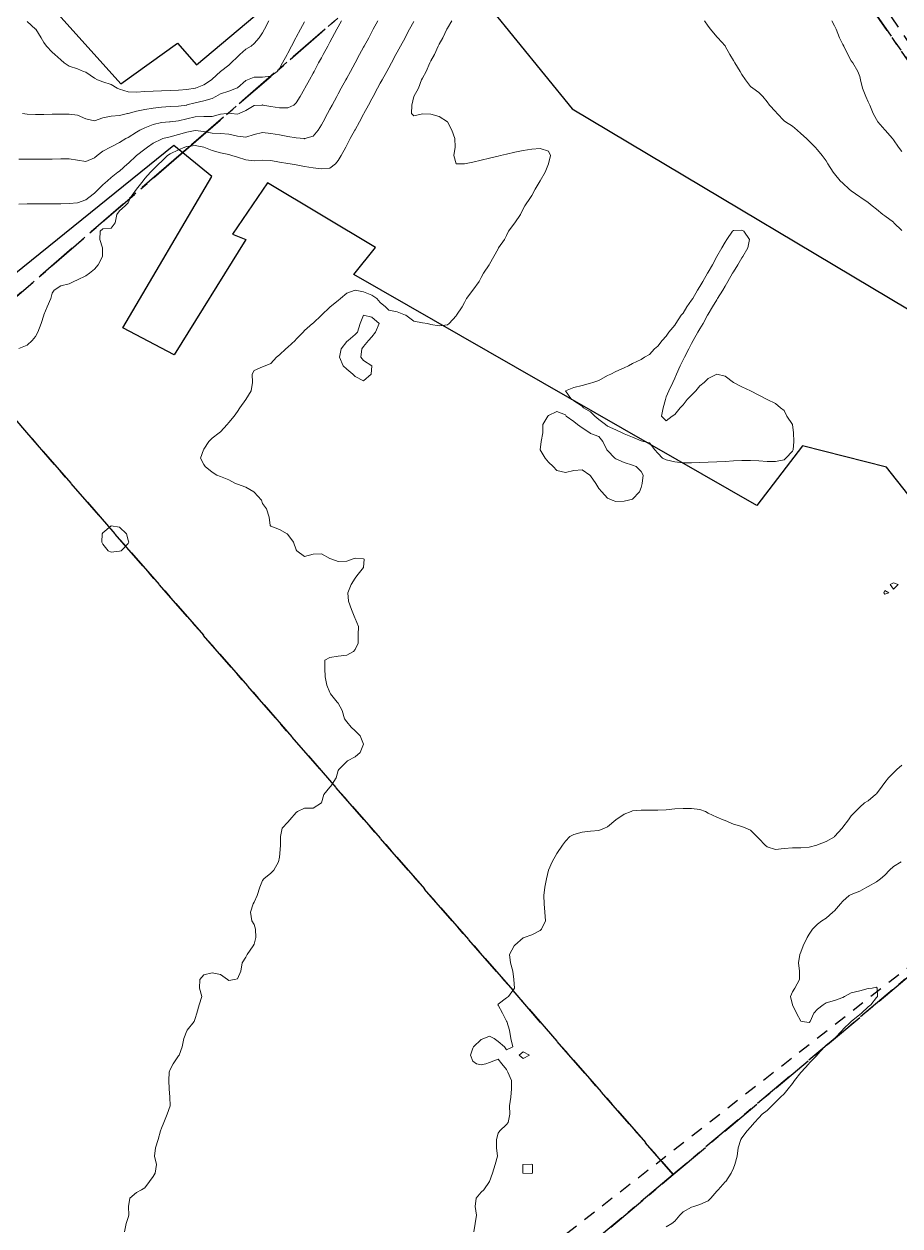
# Model space of a CAD drawing. Header units: centimetres. Extents: x 0 to 642158, y -847 to 649707.
# Drawn here: x 616500.1 to 616552.1, y 621304.1 to 621375.6 of the extents above; entities that cross this region are included whole.
import ezdxf

# ---------------------------------------------------------------- set-up
doc = ezdxf.new("R2010")
doc.units = ezdxf.units.CM
doc.header["$MEASUREMENT"] = 0
doc.linetypes.add('CENTERX2', pattern=[4, 2.5, -0.5, 0.5, -0.5])
doc.linetypes.add('JIS_02_0.7', pattern=[1.35, 0.75, -0.6])
doc.layers.add('SPW_batiments', color=7, linetype='Continuous')
doc.layers.add('SPW_parcellaire cadastral', color=7, linetype='CENTERX2', lineweight=25, true_color=0xff0542)
doc.layers.add('WAL_parcellaire agricole', color=7, linetype='JIS_02_0.7', lineweight=25)
doc.layers.add('WAL_topographie 0.5', color=253, linetype='Continuous', lineweight=20)

msp = doc.modelspace()

# ---------------------------------------------------------------- linework, layer by layer
at = {"layer": 'SPW_batiments'}
for points in [[(616490.87, 621388.642), (616505.82, 621372.008), (616509.187, 621374.423), (616510.312, 621373.142), (616515.28, 621377.325), (616514.155, 621378.446), (616526.532, 621388.277), (616505.331, 621418.387), (616489.954, 621406.325), (616488.027, 621389.771), (616490.87, 621388.642)], [(616524.429, 621380.644), (616532.654, 621370.53), (616555.978, 621356.608), (616559.67, 621356.939), (616563.531, 621351.977), (616560.651, 621345.231), (616555.515, 621343.933), (616551.333, 621349.214), (616546.353, 621350.484), (616543.629, 621346.947), (616519.684, 621360.676), (616520.966, 621362.285), (616514.538, 621366.117), (616512.455, 621363.063), (616513.259, 621362.744), (616508.994, 621355.902), (616505.94, 621357.497), (616511.226, 621366.499), (616508.975, 621368.338), (616498.02, 621359.502), (616488.601, 621370.498), (616478.553, 621383.041)]]:
    msp.add_lwpolyline(points, dxfattribs=at)
at = {"layer": 'SPW_parcellaire cadastral'}
for points in [[(616576.519, 621339.063), (616557.817, 621323.301), (616538.665, 621307.161), (616495.95, 621356.189), (616498.693, 621358.565), (616508.98, 621367.473), (616509.84, 621368.218), (616524.016, 621380.493), (616525.876, 621382.105), (616526.82, 621382.922), (616528.778, 621384.617), (616536.986, 621391.725), (616538.765, 621393.309), (616576.519, 621339.063)], [(616651.422, 621258.507), (616576.519, 621339.063), (616538.765, 621393.309)], [(616524.016, 621380.493), (616509.84, 621368.218), (616508.98, 621367.473), (616498.693, 621358.565), (616484.159, 621375.556), (616478.325, 621382.374)], [(616495.95, 621356.189), (616538.665, 621307.161), (616528.827, 621298.87), (616519.649, 621291.047)], [(616538.665, 621307.161), (616557.817, 621323.301), (616602.247, 621268.403), (616588.207, 621274.218), (616582.216, 621276.705), (616576.212, 621279.196), (616570.208, 621281.687), (616564.193, 621284.183), (616528.827, 621298.87), (616538.665, 621307.161)]]:
    msp.add_lwpolyline(points, dxfattribs=at)
at = {"layer": 'WAL_parcellaire agricole'}
msp.add_lwpolyline([(616810.251, 621070.768), (616781.35, 621080.764), (616765.85, 621085.362), (616748.357, 621090.818), (616682.918, 621169.639), (616661.738, 621197.449), (616602.087, 621269.369), (616526.994, 621299.499), (616576.822, 621338.338), (616533.815, 621402.665), (616552.813, 621416.834), (616582.717, 621382.138), (616635.423, 621323.445), (616688.43, 621261.152), (616732.293, 621211.325), (616828.245, 621125.169), (616881.648, 621072.228), (616874.217, 621071.21), (616845.277, 621069.528), (616834.321, 621069.895), (616821.725, 621073.496), (616819.913, 621067.675), (616810.251, 621070.768)], dxfattribs=at)
at = {"layer": 'WAL_topographie 0.5'}
for points in [[(616521.103, 621375.75), (616520.831, 621375.25), (616520.75, 621375.1), (616520.56, 621374.75), (616520.288, 621374.25), (616520.25, 621374.18), (616520.016, 621373.75), (616519.75, 621373.26), (616519.745, 621373.25), (616519.473, 621372.75), (616519.25, 621372.34), (616519.201, 621372.25), (616518.929, 621371.75), (616518.75, 621371.42), (616518.658, 621371.25), (616518.386, 621370.75), (616518.25, 621370.5), (616518.114, 621370.25), (616517.845, 621369.75), (616517.75, 621369.575), (616517.558, 621369.25), (616517.25, 621368.896), (616516.761, 621368.75), (616516.75, 621368.748), (616516.728, 621368.75), (616516.25, 621368.796), (616515.75, 621368.883), (616515.25, 621368.972), (616514.75, 621369.06), (616514.25, 621369.11), (616513.75, 621368.99), (616513.25, 621368.836), (616512.75, 621368.888), (616512.25, 621369.024), (616511.75, 621369.059), (616511.25, 621369.07), (616510.75, 621369.176), (616510.25, 621369.23), (616509.75, 621369.137), (616509.25, 621368.99), (616508.75, 621368.867), (616508.323, 621368.75), (616508.25, 621368.726), (616507.75, 621368.482), (616507.413, 621368.25), (616507.25, 621368.122), (616506.761, 621367.75), (616506.75, 621367.741), (616506.25, 621367.282), (616506.213, 621367.25), (616505.75, 621366.821), (616505.651, 621366.75), (616505.25, 621366.44), (616505.021, 621366.25), (616504.75, 621366.005), (616504.494, 621365.75), (616504.25, 621365.504), (616503.92, 621365.25), (616503.75, 621365.111), (616503.25, 621364.926), (616502.75, 621364.889), (616502.25, 621364.878), (616501.75, 621364.872), (616501.25, 621364.871), (616500.75, 621364.869), (616500.25, 621364.866), (616499.75, 621364.861)], [(616518.94, 621375.75), (616518.75, 621375.4), (616518.668, 621375.25), (616518.397, 621374.75), (616518.25, 621374.48), (616518.125, 621374.25), (616517.853, 621373.75), (616517.75, 621373.56), (616517.582, 621373.25), (616517.31, 621372.75), (616517.25, 621372.64), (616517.038, 621372.25), (616516.766, 621371.75), (616516.75, 621371.72), (616516.493, 621371.25), (616516.25, 621370.871), (616516.103, 621370.75), (616515.75, 621370.587), (616515.25, 621370.591), (616514.75, 621370.666), (616514.273, 621370.75), (616514.25, 621370.754), (616514.197, 621370.75), (616513.75, 621370.714), (616513.25, 621370.415), (616512.864, 621370.25), (616512.75, 621370.211), (616512.379, 621370.25), (616512.25, 621370.263), (616512.129, 621370.25), (616511.75, 621370.214), (616511.25, 621370.075), (616510.75, 621370.076), (616510.25, 621370.049), (616509.75, 621369.931), (616509.25, 621369.818), (616508.75, 621369.753), (616508.715, 621369.75), (616508.25, 621369.702), (616507.75, 621369.589), (616507.25, 621369.39), (616506.962, 621369.25), (616506.75, 621369.126), (616506.25, 621368.828), (616506.12, 621368.75), (616505.75, 621368.513), (616505.25, 621368.273), (616505.205, 621368.25), (616504.75, 621368.001), (616504.412, 621367.75), (616504.25, 621367.616), (616503.75, 621367.388), (616503.25, 621367.467), (616502.75, 621367.553), (616502.25, 621367.548), (616501.75, 621367.539), (616501.25, 621367.532), (616500.75, 621367.528), (616500.25, 621367.525), (616499.75, 621367.522)], [(616525.497, 621375.75), (616525.25, 621375.327), (616525.21, 621375.25), (616524.966, 621374.75), (616524.75, 621374.36), (616524.698, 621374.25), (616524.473, 621373.75), (616524.25, 621373.371), (616524.192, 621373.25), (616523.979, 621372.75), (616523.75, 621372.352), (616523.705, 621372.25), (616523.526, 621371.75), (616523.25, 621371.262), (616523.245, 621371.25), (616523.116, 621370.75), (616523.103, 621370.25), (616523.25, 621370.111), (616523.75, 621370.219), (616524.25, 621370.208), (616524.75, 621370.062), (616525.25, 621369.75), (616525.25, 621369.75), (616525.5, 621369.25), (616525.679, 621368.75), (616525.708, 621368.25), (616525.625, 621367.75), (616525.75, 621367.25), (616526.25, 621367.25), (616526.75, 621367.354), (616527.25, 621367.469), (616527.75, 621367.589), (616528.25, 621367.712), (616528.393, 621367.75), (616528.75, 621367.831), (616529.25, 621367.946), (616529.75, 621368.054), (616530.25, 621368.133), (616530.75, 621368.159), (616531.25, 621368), (616531.361, 621367.75), (616531.25, 621367.25), (616531.25, 621367.25), (616531.05, 621366.75), (616530.75, 621366.25), (616530.75, 621366.25), (616530.456, 621365.75), (616530.25, 621365.361), (616530.183, 621365.25), (616529.838, 621364.75), (616529.75, 621364.583), (616529.583, 621364.25), (616529.25, 621363.75), (616529.25, 621363.75), (616528.875, 621363.25), (616528.75, 621363), (616528.625, 621362.75), (616528.278, 621362.25), (616528.25, 621362.208), (616528, 621361.75), (616527.75, 621361.292), (616527.722, 621361.25), (616527.375, 621360.75), (616527.25, 621360.5), (616527.125, 621360.25), (616526.75, 621359.75), (616526.75, 621359.75), (616526.375, 621359.25), (616526.25, 621359), (616526.125, 621358.75), (616525.778, 621358.25), (616525.75, 621358.214), (616525.344, 621357.75), (616525.25, 621357.687), (616524.75, 621357.614), (616524.25, 621357.708), (616524.062, 621357.75), (616523.75, 621357.803), (616523.25, 621357.906), (616522.766, 621358.25), (616522.75, 621358.257), (616522.25, 621358.444), (616521.75, 621358.546), (616521.554, 621358.75), (616521.25, 621359.016), (616521.036, 621359.25), (616520.75, 621359.442), (616520.25, 621359.636), (616519.75, 621359.734), (616519.25, 621359.555), (616518.882, 621359.25), (616518.75, 621359.125), (616518.268, 621358.75), (616518.25, 621358.735), (616517.75, 621358.25), (616517.75, 621358.25), (616517.25, 621357.771), (616517.221, 621357.75), (616516.75, 621357.35), (616516.661, 621357.25), (616516.25, 621356.82), (616516.179, 621356.75), (616515.75, 621356.35), (616515.637, 621356.25), (616515.25, 621355.906), (616515.079, 621355.75), (616514.75, 621355.375), (616514.404, 621355.25), (616514.25, 621355.187), (616513.75, 621354.964), (616513.625, 621354.75), (616513.644, 621354.25), (616513.563, 621353.75), (616513.25, 621353.25), (616513.25, 621353.25), (616512.895, 621352.75), (616512.75, 621352.521), (616512.569, 621352.25), (616512.25, 621351.867), (616512.15, 621351.75), (616511.75, 621351.326), (616511.674, 621351.25), (616511.25, 621350.939), (616511.057, 621350.75), (616510.75, 621350.285), (616510.733, 621350.25), (616510.565, 621349.75), (616510.75, 621349.381), (616510.827, 621349.25), (616511.25, 621348.92), (616511.524, 621348.75), (616511.75, 621348.658), (616512.25, 621348.46), (616512.65, 621348.25), (616512.75, 621348.204), (616513.25, 621348.022), (616513.734, 621347.75), (616513.75, 621347.739), (616514.183, 621347.25), (616514.25, 621347.066), (616514.49, 621346.75), (616514.632, 621346.25), (616514.7, 621345.75), (616514.75, 621345.706), (616515.25, 621345.513), (616515.704, 621345.25), (616515.75, 621345.221), (616516.083, 621344.75), (616516.25, 621344.306), (616516.288, 621344.25), (616516.75, 621343.897), (616517.25, 621344.042), (616517.75, 621344.063), (616518.25, 621343.796), (616518.361, 621343.75), (616518.75, 621343.604), (616519.25, 621343.625), (616519.583, 621343.75), (616519.75, 621343.809), (616520.25, 621343.772), (616520.283, 621343.75), (616520.25, 621343.25), (616520.25, 621343.25), (616519.85, 621342.75), (616519.75, 621342.625), (616519.519, 621342.25), (616519.325, 621341.75), (616519.367, 621341.25), (616519.527, 621340.75), (616519.739, 621340.25), (616519.75, 621340.219), (616519.953, 621339.75), (616519.934, 621339.25), (616519.924, 621338.75), (616519.75, 621338.381), (616519.65, 621338.25), (616519.25, 621338.047), (616518.75, 621337.985), (616518.25, 621337.906), (616517.956, 621337.75), (616517.957, 621337.25), (616517.964, 621336.75), (616518.074, 621336.25), (616518.25, 621335.817), (616518.286, 621335.75), (616518.692, 621335.25), (616518.75, 621335.185), (616518.988, 621334.75), (616519.117, 621334.25), (616519.25, 621334.083), (616519.51, 621333.75), (616519.75, 621333.54), (616520.045, 621333.25), (616520.25, 621332.75), (616520.25, 621332.75), (616520.25, 621332.75), (616520.044, 621332.25), (616519.75, 621331.996), (616519.297, 621331.75), (616519.25, 621331.723), (616518.777, 621331.25), (616518.75, 621331.178), (616518.623, 621330.75), (616518.299, 621330.25), (616518.25, 621330.191), (616517.887, 621329.75), (616517.75, 621329.25), (616517.75, 621329.25), (616517.25, 621328.952), (616516.75, 621328.933), (616516.333, 621328.75), (616516.25, 621328.694), (616515.863, 621328.25), (616515.75, 621328.12), (616515.405, 621327.75), (616515.308, 621327.25), (616515.307, 621326.75), (616515.277, 621326.25), (616515.25, 621326.036), (616515.203, 621325.75), (616514.927, 621325.25), (616514.75, 621325.073), (616514.315, 621324.75), (616514.25, 621324.643), (616514.078, 621324.25), (616513.926, 621323.75), (616513.75, 621323.35), (616513.696, 621323.25), (616513.528, 621322.75), (616513.614, 621322.25), (616513.75, 621322.019), (616513.826, 621321.75), (616513.856, 621321.25), (616513.75, 621320.857), (616513.694, 621320.75), (616513.343, 621320.25), (616513.25, 621320.083), (616513.033, 621319.75), (616512.967, 621319.25), (616512.75, 621318.796), (616512.583, 621318.75), (616512.25, 621318.704), (616512.167, 621318.75), (616511.75, 621319.044), (616511.25, 621319.143), (616510.75, 621319.028), (616510.523, 621318.75), (616510.5, 621318.25), (616510.63, 621317.75), (616510.472, 621317.25), (616510.346, 621316.75), (616510.25, 621316.438), (616510.175, 621316.25), (616509.776, 621315.75), (616509.75, 621315.694), (616509.56, 621315.25), (616509.469, 621314.75), (616509.288, 621314.25), (616509.25, 621314.221), (616508.93, 621313.75), (616508.75, 621313.404), (616508.696, 621313.25), (616508.684, 621312.75), (616508.691, 621312.25), (616508.731, 621311.75), (616508.75, 621311.251), (616508.75, 621311.25), (616508.75, 621311.25), (616508.583, 621310.75), (616508.38, 621310.25), (616508.25, 621309.917), (616508.19, 621309.75), (616508.036, 621309.25), (616507.893, 621308.75), (616507.83, 621308.25), (616507.946, 621307.75), (616507.865, 621307.25), (616507.75, 621307.05), (616507.536, 621306.75), (616507.25, 621306.375), (616507.05, 621306.25), (616506.75, 621306.1), (616506.361, 621305.75), (616506.275, 621305.25), (616506.298, 621304.75), (616506.25, 621304.607), (616506.136, 621304.25), (616506.036, 621303.75)], [(616514.62, 621375.75), (616514.365, 621375.25), (616514.25, 621375.039), (616514.055, 621374.75), (616513.75, 621374.407), (616513.564, 621374.25), (616513.25, 621374.065), (616512.904, 621373.75), (616512.75, 621373.616), (616512.386, 621373.25), (616512.25, 621373.129), (616511.753, 621372.75), (616511.75, 621372.748), (616511.25, 621372.288), (616511.211, 621372.25), (616510.75, 621371.955), (616510.261, 621371.75)], [(616540.518, 621375.75), (616540.75, 621375.444), (616540.875, 621375.25), (616541.25, 621374.811), (616541.31, 621374.75), (616541.75, 621374.263), (616541.76, 621374.25), (616542.027, 621373.75), (616542.25, 621373.393), (616542.327, 621373.25), (616542.646, 621372.75), (616542.75, 621372.561), (616542.955, 621372.25), (616543.25, 621371.857), (616543.391, 621371.75), (616543.75, 621371.489), (616543.989, 621371.25), (616544.25, 621370.939), (616544.387, 621370.75), (616544.75, 621370.356), (616544.846, 621370.25), (616545.25, 621369.813), (616545.331, 621369.75), (616545.75, 621369.487), (616546.03, 621369.25), (616546.25, 621369.057), (616546.58, 621368.75), (616546.75, 621368.6), (616547.106, 621368.25), (616547.25, 621368.09), (616547.523, 621367.75), (616547.75, 621367.431), (616547.855, 621367.25), (616548.165, 621366.75), (616548.25, 621366.65), (616548.596, 621366.25), (616548.75, 621366.098), (616549.125, 621365.75), (616549.25, 621365.644), (616549.75, 621365.296), (616549.812, 621365.25), (616550.25, 621364.946), (616550.5, 621364.75), (616550.75, 621364.562), (616551.125, 621364.25), (616551.25, 621364.154), (616551.75, 621363.777), (616551.779, 621363.75), (616552.25, 621363.279)], [(616548.086, 621375.75), (616548.25, 621375.46), (616548.343, 621375.25), (616548.547, 621374.75), (616548.75, 621374.355), (616548.802, 621374.25), (616549.049, 621373.75), (616549.25, 621373.385), (616549.336, 621373.25), (616549.646, 621372.75), (616549.75, 621372.442), (616549.802, 621372.25), (616549.92, 621371.75), (616550.118, 621371.25), (616550.25, 621370.942), (616550.344, 621370.75), (616550.558, 621370.25), (616550.75, 621369.891), (616550.836, 621369.75), (616551.25, 621369.273), (616551.271, 621369.25), (616551.691, 621368.75), (616551.75, 621368.671), (616552.055, 621368.25), (616552.25, 621367.988)], [(616523.25, 621375.725), (616522.992, 621375.25), (616522.75, 621374.804), (616522.72, 621374.75), (616522.449, 621374.25), (616522.25, 621373.884), (616522.177, 621373.75), (616521.906, 621373.25), (616521.75, 621372.963), (616521.634, 621372.75), (616521.363, 621372.25), (616521.25, 621372.04), (616521.092, 621371.75), (616520.821, 621371.25), (616520.75, 621371.12), (616520.549, 621370.75), (616520.277, 621370.25), (616520.25, 621370.2), (616520.005, 621369.75), (616519.75, 621369.28), (616519.734, 621369.25), (616519.462, 621368.75), (616519.25, 621368.36), (616519.191, 621368.25), (616518.922, 621367.75), (616518.75, 621367.451), (616518.592, 621367.25), (616518.25, 621366.994), (616517.75, 621366.951), (616517.25, 621367.015), (616516.75, 621367.101), (616516.25, 621367.19), (616515.893, 621367.25), (616515.75, 621367.274), (616515.25, 621367.359), (616514.75, 621367.448), (616514.25, 621367.463), (616513.75, 621367.427), (616513.25, 621367.494), (616512.75, 621367.647), (616512.415, 621367.75), (616512.25, 621367.798), (616511.75, 621367.916), (616511.25, 621368.054), (616510.757, 621368.25), (616510.75, 621368.252), (616510.25, 621368.349), (616509.75, 621368.285), (616509.632, 621368.25), (616509.25, 621368.076), (616508.75, 621367.842), (616508.589, 621367.75), (616508.25, 621367.401), (616508.077, 621367.25), (616507.75, 621366.917), (616507.578, 621366.75), (616507.25, 621366.373), (616507.148, 621366.25), (616506.75, 621365.754), (616506.746, 621365.75), (616506.401, 621365.25), (616506.25, 621364.938), (616506.074, 621364.75), (616505.75, 621364.46), (616505.587, 621364.25), (616505.477, 621363.75), (616505.25, 621363.437), (616504.75, 621363.391), (616504.601, 621363.25), (616504.583, 621362.75), (616504.741, 621362.25), (616504.727, 621361.75), (616504.478, 621361.25), (616504.25, 621360.983), (616503.956, 621360.75), (616503.75, 621360.597), (616503.25, 621360.354), (616503.021, 621360.25), (616502.75, 621360.117), (616502.25, 621360.007), (616501.859, 621359.75), (616501.75, 621359.571), (616501.671, 621359.25), (616501.434, 621358.75), (616501.25, 621358.269), (616501.243, 621358.25), (616501.09, 621357.75), (616500.892, 621357.25), (616500.75, 621356.994), (616500.55, 621356.75), (616500.25, 621356.477), (616499.75, 621356.281)], [(616516.75, 621375.701), (616516.504, 621375.25), (616516.25, 621374.78), (616516.234, 621374.75), (616515.965, 621374.25), (616515.75, 621373.841), (616515.703, 621373.75), (616515.437, 621373.25), (616515.25, 621372.923), (616515.109, 621372.75), (616514.75, 621372.469), (616514.25, 621372.401), (616513.75, 621372.404), (616513.363, 621372.25), (616513.25, 621372.202), (616512.75, 621371.776), (616512.697, 621371.75), (616512.25, 621371.576), (616511.75, 621371.415), (616511.462, 621371.25), (616511.25, 621371.143), (616510.75, 621370.994), (616510.25, 621370.88), (616509.75, 621370.751), (616509.741, 621370.75), (616509.25, 621370.687), (616508.75, 621370.654), (616508.25, 621370.625), (616507.75, 621370.572), (616507.25, 621370.485), (616506.75, 621370.379), (616506.25, 621370.255), (616506.227, 621370.25), (616505.75, 621370.13), (616505.25, 621370.09), (616504.75, 621369.994), (616504.25, 621369.818), (616503.75, 621369.926), (616503.25, 621370.153), (616502.75, 621370.21), (616502.25, 621370.207), (616501.75, 621370.2), (616501.25, 621370.193), (616500.75, 621370.193), (616500.25, 621370.211), (616499.975, 621370.25)], [(616510.261, 621371.75), (616510.25, 621371.747), (616509.75, 621371.663), (616509.25, 621371.637), (616508.75, 621371.618), (616508.25, 621371.596), (616507.75, 621371.573), (616507.25, 621371.552), (616506.75, 621371.521), (616506.25, 621371.533), (616505.75, 621371.688), (616505.601, 621371.75), (616505.25, 621371.97), (616504.75, 621372.121), (616504.431, 621372.25), (616504.25, 621372.353), (616503.75, 621372.695), (616503.597, 621372.75), (616503.25, 621372.894), (616502.75, 621373.058), (616502.453, 621373.25), (616502.25, 621373.433), (616501.904, 621373.75), (616501.75, 621373.893), (616501.403, 621374.25), (616501.25, 621374.466), (616501.079, 621374.75), (616500.763, 621375.25), (616500.75, 621375.265), (616500.25, 621375.712)], [(616545.361, 621349.75), (616545.25, 621349.661), (616544.75, 621349.547), (616544.25, 621349.547), (616543.75, 621349.591), (616543.25, 621349.616), (616542.75, 621349.607), (616542.25, 621349.591), (616541.75, 621349.563), (616541.25, 621349.535), (616540.75, 621349.516), (616540.25, 621349.493), (616539.75, 621349.47), (616539.25, 621349.469), (616538.75, 621349.528), (616538.25, 621349.651), (616538.026, 621349.75), (616537.75, 621350.059), (616537.57, 621350.25), (616537.25, 621350.661), (616536.893, 621350.75), (616536.75, 621350.787), (616536.25, 621351), (616535.75, 621351.206), (616535.625, 621351.25), (616535.25, 621351.434), (616534.75, 621351.659), (616534.63, 621351.75), (616534.25, 621352.047), (616534.009, 621352.25), (616533.75, 621352.5), (616533.338, 621352.75), (616533.25, 621352.85), (616532.75, 621353.167), (616532.613, 621353.25), (616532.25, 621353.75), (616532.25, 621353.75), (616532.25, 621353.75), (616532.75, 621353.964), (616533.25, 621354.083), (616533.75, 621354.205), (616533.875, 621354.25), (616534.25, 621354.375), (616534.75, 621354.659), (616534.95, 621354.75), (616535.25, 621354.9), (616535.75, 621355.125), (616536, 621355.25), (616536.25, 621355.375), (616536.75, 621355.625), (616536.95, 621355.75), (616537.25, 621355.917), (616537.55, 621356.25), (616537.75, 621356.404), (616538, 621356.75), (616538.25, 621357.015), (616538.41, 621357.25), (616538.75, 621357.655), (616538.815, 621357.75), (616539.143, 621358.25), (616539.25, 621358.375), (616539.481, 621358.75), (616539.75, 621359.139), (616539.821, 621359.25), (616540.102, 621359.75), (616540.25, 621359.967), (616540.423, 621360.25), (616540.709, 621360.75), (616540.75, 621360.813), (616540.996, 621361.25), (616541.25, 621361.75), (616541.25, 621361.75), (616541.55, 621362.25), (616541.75, 621362.603), (616541.841, 621362.75), (616542.196, 621363.25), (616542.25, 621363.289), (616542.75, 621363.318), (616542.858, 621363.25), (616543.199, 621362.75), (616543.1, 621362.25), (616542.8, 621361.75), (616542.75, 621361.667), (616542.5, 621361.25), (616542.25, 621360.833), (616542.197, 621360.75), (616541.904, 621360.25), (616541.75, 621359.989), (616541.605, 621359.75), (616541.304, 621359.25), (616541.25, 621359.163), (616541.006, 621358.75), (616540.75, 621358.315), (616540.707, 621358.25), (616540.436, 621357.75), (616540.25, 621357.44), (616540.129, 621357.25), (616539.85, 621356.75), (616539.75, 621356.562), (616539.589, 621356.25), (616539.33, 621355.75), (616539.25, 621355.596), (616539.083, 621355.25), (616538.864, 621354.75), (616538.75, 621354.5), (616538.641, 621354.25), (616538.397, 621353.75), (616538.25, 621353.393), (616538.197, 621353.25), (616538.062, 621352.75), (616537.972, 621352.25), (616538.25, 621351.972), (616538.607, 621352.25), (616538.75, 621352.341), (616539.071, 621352.75), (616539.25, 621352.929), (616539.5, 621353.25), (616539.75, 621353.5), (616540, 621353.75), (616540.25, 621354.05), (616540.5, 621354.25), (616540.75, 621354.481), (616541.25, 621354.75), (616541.25, 621354.75), (616541.251, 621354.75), (616541.75, 621354.625), (616542.25, 621354.25), (616542.25, 621354.25), (616542.75, 621354), (616543.25, 621353.75), (616543.25, 621353.75), (616543.75, 621353.5), (616544.25, 621353.25), (616544.25, 621353.25), (616544.75, 621353), (616545.05, 621352.75), (616545.25, 621352.583), (616545.417, 621352.25), (616545.75, 621351.75), (616545.75, 621351.75), (616545.817, 621351.25), (616545.832, 621350.75), (616545.797, 621350.25), (616545.75, 621350.162), (616545.361, 621349.75)], [(616520.712, 621354.75), (616520.25, 621354.35), (616519.75, 621354.618), (616519.618, 621354.75), (616519.25, 621355.054), (616519.036, 621355.25), (616518.822, 621355.75), (616518.932, 621356.25), (616519.25, 621356.687), (616519.341, 621356.75), (616519.75, 621357.096), (616519.893, 621357.25), (616520.054, 621357.75), (616520.25, 621358.25), (616520.25, 621358.25), (616520.25, 621358.25), (616520.75, 621358.143), (616521.173, 621357.75), (616520.956, 621357.25), (616520.75, 621356.958), (616520.542, 621356.75), (616520.25, 621356.4), (616520.143, 621356.25), (616520.083, 621355.75), (616520.25, 621355.568), (616520.75, 621355.25), (616520.75, 621355.25), (616520.75, 621355.249), (616520.712, 621354.75)], [(616536, 621347.25), (616535.75, 621347.205), (616535.25, 621347.179), (616535.031, 621347.25), (616534.75, 621347.365), (616534.417, 621347.75), (616534.25, 621347.953), (616534.06, 621348.25), (616533.75, 621348.7), (616533.703, 621348.75), (616533.25, 621349.06), (616532.75, 621349.028), (616532.25, 621348.894), (616531.75, 621349.012), (616531.516, 621349.25), (616531.25, 621349.516), (616531.051, 621349.75), (616530.757, 621350.25), (616530.808, 621350.75), (616530.912, 621351.25), (616530.907, 621351.75), (616531.202, 621352.25), (616531.25, 621352.29), (616531.75, 621352.525), (616532.25, 621352.329), (616532.302, 621352.25), (616532.75, 621351.933), (616532.977, 621351.75), (616533.25, 621351.559), (616533.703, 621351.25), (616533.75, 621351.219), (616534.25, 621351.034), (616534.473, 621350.75), (616534.721, 621350.25), (616534.75, 621350.211), (616535.193, 621349.75), (616535.25, 621349.709), (616535.75, 621349.494), (616536.25, 621349.342), (616536.46, 621349.25), (616536.75, 621348.96), (616536.873, 621348.75), (616536.819, 621348.25), (616536.75, 621348), (616536.663, 621347.75), (616536.25, 621347.316), (616536, 621347.25)], [(616505.75, 621344.217), (616505.842, 621344.25), (616506.25, 621344.685), (616506.295, 621344.75), (616506.25, 621344.886), (616506.152, 621345.25), (616505.75, 621345.657), (616505.25, 621345.728), (616504.75, 621345.318), (616504.704, 621345.25), (616504.701, 621344.75), (616504.75, 621344.639), (616505.063, 621344.25), (616505.25, 621344.165), (616505.75, 621344.217)], [(616552.036, 621342.25), (616551.75, 621341.964), (616551.568, 621342.25), (616551.75, 621342.339), (616552.036, 621342.25)], [(616551.477, 621341.75), (616551.25, 621341.664), (616551.186, 621341.75), (616551.25, 621341.882), (616551.477, 621341.75)], [(616552.25, 621331.497), (616551.953, 621331.25), (616551.75, 621331.05), (616551.468, 621330.75), (616551.25, 621330.465), (616551.091, 621330.25), (616550.75, 621329.802), (616550.687, 621329.75), (616550.25, 621329.379), (616550.032, 621329.25), (616549.75, 621329.006), (616549.494, 621328.75), (616549.25, 621328.488), (616549.089, 621328.25), (616548.75, 621327.813), (616548.713, 621327.75), (616548.257, 621327.25), (616548.25, 621327.244), (616547.75, 621326.956), (616547.25, 621326.766), (616547.193, 621326.75), (616546.75, 621326.627), (616546.25, 621326.589), (616545.75, 621326.585), (616545.25, 621326.537), (616544.75, 621326.485), (616544.25, 621326.64), (616544.123, 621326.75), (616543.75, 621327.134), (616543.64, 621327.25), (616543.25, 621327.64), (616542.983, 621327.75), (616542.75, 621327.856), (616542.25, 621327.988), (616541.75, 621328.208), (616541.636, 621328.25), (616541.25, 621328.417), (616540.75, 621328.645), (616540.576, 621328.75), (616540.25, 621328.871), (616539.75, 621328.917), (616539.25, 621328.917), (616538.75, 621328.896), (616538.25, 621328.853), (616537.75, 621328.822), (616537.25, 621328.826), (616536.75, 621328.83), (616536.25, 621328.775), (616536.167, 621328.75), (616535.75, 621328.591), (616535.25, 621328.25), (616535.25, 621328.25), (616534.75, 621327.829), (616534.575, 621327.75), (616534.25, 621327.615), (616533.75, 621327.577), (616533.25, 621327.523), (616532.75, 621327.379), (616532.515, 621327.25), (616532.25, 621326.985), (616532.083, 621326.75), (616531.75, 621326.25), (616531.75, 621326.25), (616531.46, 621325.75), (616531.25, 621325.25), (616531.25, 621325.25), (616531.132, 621324.75), (616531.028, 621324.25), (616530.964, 621323.75), (616530.985, 621323.25), (616531.039, 621322.75), (616531.061, 621322.25), (616530.833, 621321.75), (616530.75, 621321.667), (616530.25, 621321.405), (616529.8, 621321.25), (616529.75, 621321.227), (616529.25, 621320.792), (616529.217, 621320.75), (616528.923, 621320.25), (616528.995, 621319.75), (616529.125, 621319.25), (616529.183, 621318.75), (616529.223, 621318.25), (616528.864, 621317.75), (616528.75, 621317.674), (616528.25, 621317.288), (616528.237, 621317.25), (616528.25, 621317.231), (616528.505, 621316.75), (616528.75, 621316.288), (616528.774, 621316.25), (616528.921, 621315.75), (616529, 621315.25), (616529.125, 621314.75), (616528.75, 621314.583), (616528.635, 621314.75), (616528.25, 621315.062), (616528.019, 621315.25), (616527.75, 621315.39), (616527.4, 621315.25), (616527.25, 621315.187), (616526.794, 621314.75), (616526.75, 621314.667), (616526.618, 621314.25), (616526.75, 621313.893), (616526.972, 621313.75), (616527.25, 621313.674), (616527.528, 621313.75), (616527.75, 621313.827), (616528.25, 621314.019), (616528.469, 621313.75), (616528.75, 621313.404), (616528.83, 621313.25), (616529.044, 621312.75), (616529.056, 621312.25), (616529, 621311.75), (616528.938, 621311.25), (616528.947, 621310.75), (616528.85, 621310.25), (616528.75, 621310.125), (616528.35, 621309.75), (616528.25, 621309.614), (616528.15, 621309.25), (616528.165, 621308.75), (616528.21, 621308.25), (616528.083, 621307.75), (616527.921, 621307.25), (616527.75, 621306.75), (616527.75, 621306.75), (616527.405, 621306.25), (616527.25, 621306.105), (616526.944, 621305.75), (616526.894, 621305.25), (616526.96, 621304.75), (616526.882, 621304.25), (616526.801, 621303.75)], [(616552.211, 621325.75), (616551.75, 621325.482), (616551.52, 621325.25), (616551.25, 621324.964), (616550.979, 621324.75), (616550.75, 621324.571), (616550.25, 621324.285), (616550.177, 621324.25), (616549.75, 621324.01), (616549.25, 621323.81), (616549.12, 621323.75), (616548.75, 621323.407), (616548.608, 621323.25), (616548.25, 621322.844), (616548.146, 621322.75), (616547.75, 621322.405), (616547.5, 621322.25), (616547.25, 621322.048), (616546.938, 621321.75), (616546.75, 621321.45), (616546.622, 621321.25), (616546.383, 621320.75), (616546.25, 621320.387), (616546.19, 621320.25), (616546.103, 621319.75), (616546.173, 621319.25), (616546.173, 621318.75), (616545.893, 621318.25), (616545.75, 621318.028), (616545.641, 621317.75), (616545.75, 621317.25), (616545.75, 621317.25), (616546, 621316.75), (616546.25, 621316.283), (616546.321, 621316.25), (616546.75, 621316.197), (616546.805, 621316.25), (616547.029, 621316.75), (616547.25, 621316.987), (616547.568, 621317.25), (616547.75, 621317.363), (616548.25, 621317.511), (616548.75, 621317.693), (616548.85, 621317.75), (616549.25, 621317.963), (616549.75, 621318.088), (616550.25, 621318.218), (616550.5, 621318.25), (616550.75, 621318.295), (616550.795, 621318.25), (616550.809, 621317.75), (616550.75, 621317.679), (616550.406, 621317.25), (616550.25, 621317.126), (616549.858, 621316.75), (616549.75, 621316.67), (616549.25, 621316.255), (616549.245, 621316.25), (616548.75, 621315.778), (616548.724, 621315.75), (616548.25, 621315.25), (616548.25, 621315.25), (616547.75, 621314.858), (616547.663, 621314.75), (616547.25, 621314.292), (616547.215, 621314.25), (616546.75, 621313.772), (616546.726, 621313.75), (616546.261, 621313.25), (616546.25, 621313.235), (616545.883, 621312.75), (616545.75, 621312.577), (616545.502, 621312.25), (616545.25, 621311.953), (616545.032, 621311.75), (616544.75, 621311.454), (616544.524, 621311.25), (616544.25, 621310.967), (616543.955, 621310.75), (616543.75, 621310.536), (616543.489, 621310.25), (616543.25, 621309.97), (616543.056, 621309.75), (616542.75, 621309.332), (616542.686, 621309.25), (616542.521, 621308.75), (616542.464, 621308.25), (616542.331, 621307.75), (616542.25, 621307.544), (616542.115, 621307.25), (616541.786, 621306.75), (616541.75, 621306.716), (616541.332, 621306.25), (616541.25, 621306.161), (616540.907, 621305.75), (616540.75, 621305.59), (616540.25, 621305.373), (616539.893, 621305.25), (616539.75, 621305.21), (616539.25, 621304.937), (616539.061, 621304.75), (616538.75, 621304.396), (616538.58, 621304.25), (616538.25, 621304.055)], [(616530.125, 621314.25), (616529.75, 621314.062), (616529.5, 621314.25), (616529.75, 621314.45), (616530.125, 621314.25)], [(616530.3, 621307.25), (616530.25, 621307.214), (616529.75, 621307.235), (616529.724, 621307.25), (616529.729, 621307.75), (616529.75, 621307.763), (616530.25, 621307.781), (616530.293, 621307.75), (616530.3, 621307.25)]]:
    msp.add_lwpolyline(points, dxfattribs=at)

doc.saveas('drawing.dxf')
